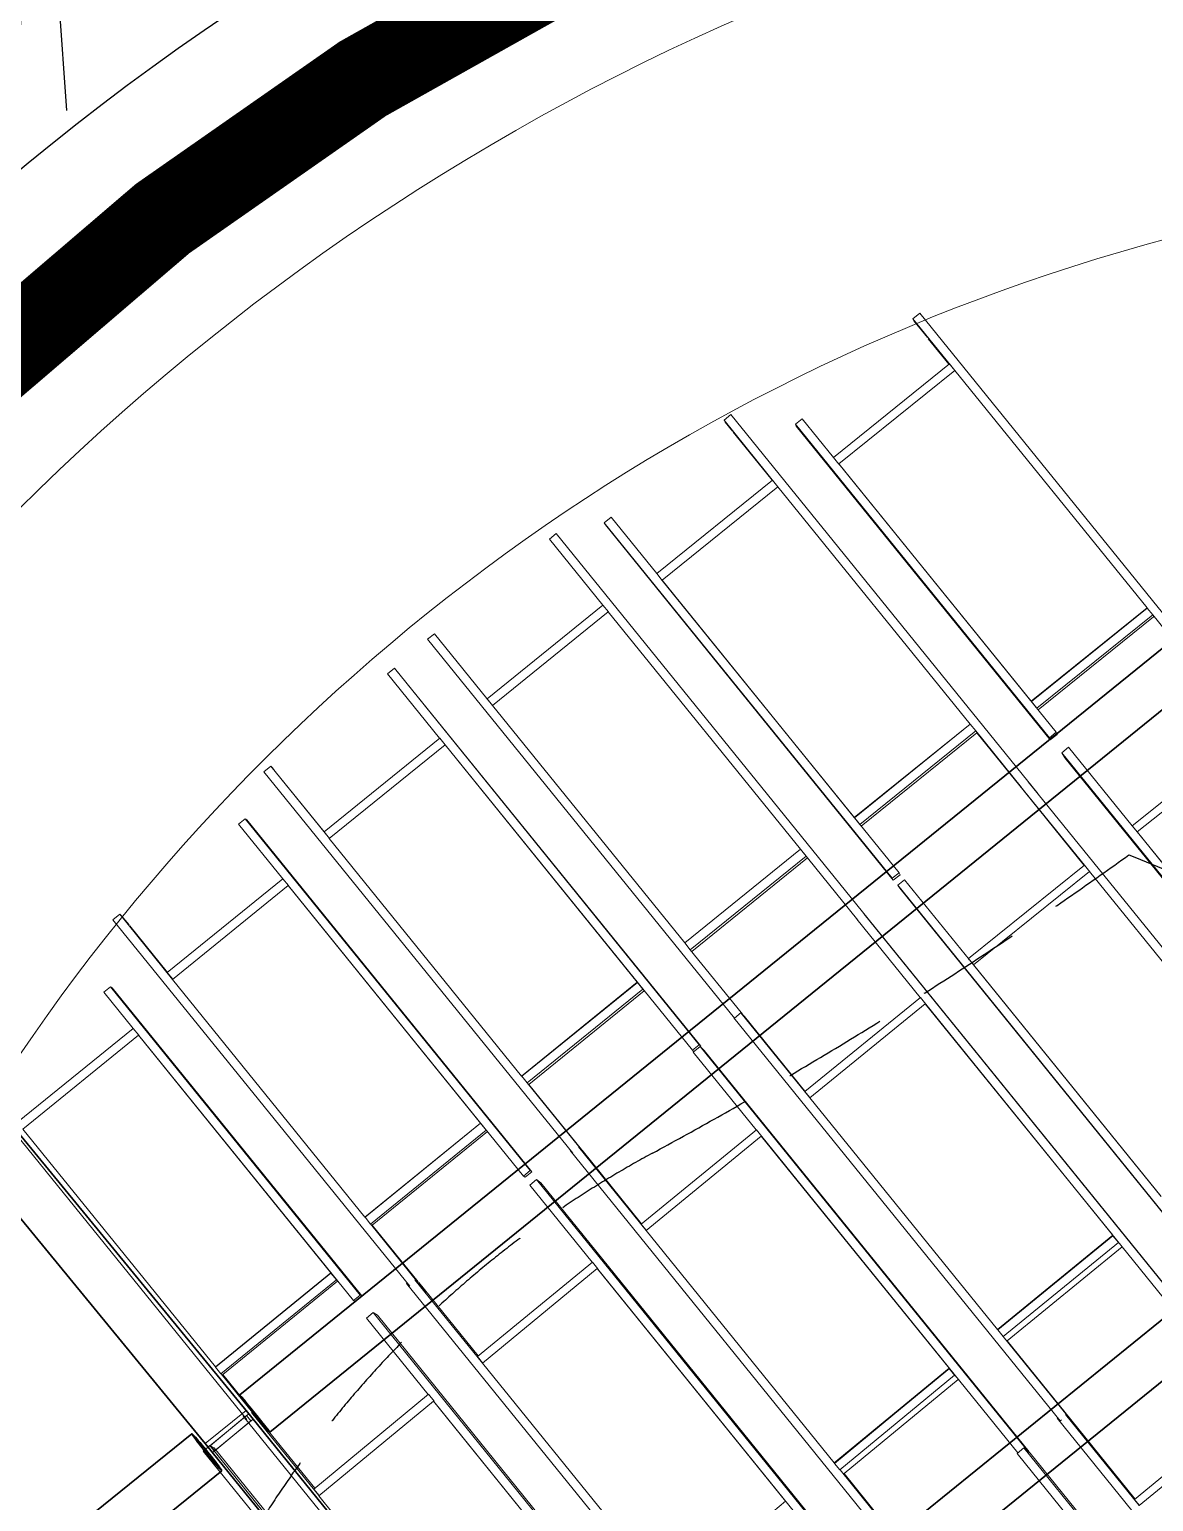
# Model space of a CAD drawing. Header units: millimetres. Extents: x 834681283 to 835686922, y 817551134 to 819407044.
# Drawn here: x 835230313 to 835236728, y 818159068 to 818167470 of the extents above; entities that cross this region are included whole.
import ezdxf
from ezdxf.xclip import XClip

# ---------------------------------------------------------------- set-up
doc = ezdxf.new("R2010")
doc.units = ezdxf.units.MM
doc.header["$LTSCALE"] = 1200
doc.header["$MEASUREMENT"] = 0
doc.header["$XCLIPFRAME"] = 0
for name, pattern in [('P01-MAAN-P-EVA$0$HIDDENX2', [0.75, 0.5, -0.25]), ('P01-MAGP-P-RF$0$P01-MBDR-P-B1$0$FDA(cad v 2007)$0$HIDDENX2', [0.75, 0.5, -0.25]), ('P01-MAGP-P-RF$0$P01_MS_01_N1-FloorPlan-PART2OFUPPERROOFSETTINGOUT$0$BH DASHED2', [3, 2, -1]), ('P01-MAGP-P-RF$0$PHANTOM', [2.5, 1.25, -0.25, 0.25, -0.25, 0.25, -0.25])]:
    doc.linetypes.add(name, pattern=pattern)
doc.layers.get('Defpoints').update_dxf_attribs({"color": 15})
for name, color, linetype, lineweight in [('AR-PLANT_AR_BS_MI_', 9, 'Continuous', 25), ('P01-MAGP-EVA-GREENERY$0$AR-HATCH_AR_', 8, 'Continuous', 13), ('P01-MAGP-EVA-GREENERY$0$AR-STAIR_AR_BS_MI_', 7, 'Continuous', 18), ('P01-MAGP-P-RF$0$AR-PLANT_AR_BS_MI_', 4, 'Continuous', 25), ('P01-MAGP-P-RF$0$AR-ROOF_AR_BS_MI_', 3, 'Continuous', 18), ('P01-MAGP-P-RF$0$MMH053__', 253, 'P01-MAGP-P-RF$0$PHANTOM', 40), ('P01-MAGP-P-RF$0$P01_MS_01_N1-FloorPlan-PART2OFUPPERROOFSETTINGOUT$0$S-BEAM', 253, 'Continuous', 35), ('P01-MAGP-P-RF$0$P01_MS_01_N1-FloorPlan-PART2OFUPPERROOFSETTINGOUT$0$S-BEAM-HIDN', 253, 'P01-MAGP-P-RF$0$P01_MS_01_N1-FloorPlan-PART2OFUPPERROOFSETTINGOUT$0$BH DASHED2', 18), ('P01-MAGP-P-RF$0$ROOF MESH HALF TONE$0$A-GLAZ', 253, 'Continuous', 9)]:
    doc.layers.add(name, color=color, linetype=linetype, lineweight=lineweight)
for name, color, linetype in [('P01-MAAN-P-EVA$0$ADA08640', 2, 'Continuous'), ('P01-MAAN-P-EVA$0$HATCH', 9, 'Continuous'), ('P01-MAGP-EVA-GREENERY$0$AR-LANDS_AR_MI_', 9, 'Continuous')]:
    doc.layers.add(name, color=color, linetype=linetype)

# ---------------------------------------------------------------- blocks, each defined once
blk = doc.blocks.new('P01-MAGP-P-RF$0$ROOF MESH HALF TONE')
at = {"layer": 'P01-MAGP-P-RF$0$ROOF MESH HALF TONE$0$A-GLAZ', "lineweight": 5}
for p, q in [((13538.55037423282, 74166.22373484347), (13497.54018735858, 74137.65263391795)), ((13497.54018735858, 74137.65263391795), (13715.27791282433, 73826.6565582359)), ((13497.54018735858, 74137.65263391795), (13501.20034922199, 74125.74843770212)), ((13501.20034922199, 74125.74843770212), (13571.80794996297, 74024.89918570961)), ((13538.55037423282, 74166.22373484347), (14955.98295404089, 72141.6964329196)), ((13576.55715871618, 74018.1158628762), (13684.16292142392, 73864.4219182403)), ((12989.79281910629, 73380.33248820643), (13686.87483681148, 73866.31256642616)), ((13714.85069147742, 73826.35871514381), (13686.87483681148, 73866.31256642616)), ((13018.46902091631, 73340.86689332896), (13715.54714651856, 73826.84425811692)), ((13715.54714651856, 73826.84425811692), (14715.62632024743, 72398.42528416212)), ((12422.65449083647, 73664.44929251263), (12381.66653000576, 73635.82150680466)), ((12381.66653000576, 73635.82150680466), (12661.96060986878, 73235.51798952724)), ((12381.66653000576, 73635.82150680466), (12387.29421770321, 73624.54452519062)), ((12387.29421770321, 73624.54452519062), (12425.02994327683, 73570.65204311779)), ((12422.65449083647, 73664.44929251263), (14018.39393622656, 71385.48530954102)), ((12827.33048580035, 73613.24088767974), (12786.32030045395, 73584.66978457225)), ((12827.33048580036, 73613.24088767974), (12990.22184506916, 73380.63158941072)), ((12429.17504816935, 73564.73218898186), (12632.48704015745, 73274.37105992308)), ((12786.32030045395, 73584.66978457225), (14107.77194366196, 71697.63329102937)), ((12786.32030045395, 73584.66978457225), (12790.27093206526, 73572.3507527369)), ((14111.72257527328, 71685.31425919401), (12790.27093206526, 73572.3507527369)), ((12989.79281910629, 73380.33248820643), (13018.36408384293, 73339.52829917034)), ((11937.18537310188, 72788.70786191919), (12633.96801330768, 73275.40550898365)), ((12661.91826299856, 73235.48841054391), (12633.96801330768, 73275.40550898365)), ((14018.37555881783, 71912.99767325544), (13018.46902091631, 73340.86689332896)), ((13018.46902091631, 73340.86689332896), (13018.79519831655, 73339.8287532728)), ((13018.79519831655, 73339.8287532728), (13019.00201792324, 73339.5334143193)), ((13019.03036793822, 73339.49294142585), (14148.78212900836, 71726.20439413686)), ((11965.30859983074, 72748.9115866925), (12662.09118830901, 73235.60919762566)), ((12662.091188309, 73235.60919762566), (13661.8589532169, 71807.78541715619)), ((11699.76835706182, 73127.86277184522), (11658.78039623428, 73099.23498613274)), ((11699.76835706182, 73127.86277184522), (11937.22767198485, 72788.73740738377)), ((11380.8169424909, 73057.06156519671), (11339.8590629647, 73028.38313994934)), ((11339.8590629647, 73028.38313994934), (11618.00397727525, 72631.15113910819)), ((11380.8169424909, 73057.06156519671), (13003.54750215284, 70739.56275836653)), ((11658.78039623428, 73099.23498613275), (13156.41626283635, 70960.39992187517)), ((11658.78039623428, 73099.23498613274), (11664.43676886318, 73087.91703818594)), ((13162.07263546525, 70949.08197392838), (11664.43676886318, 73087.91703818594)), ((11937.18537310188, 72788.70786191919), (11965.74980545921, 72747.91361961748)), ((12965.05107100852, 71321.13845420601), (11965.30859983074, 72748.9115866925)), ((11965.30859983074, 72748.9115866925), (11965.79220242393, 72747.94323255289)), ((11965.79220196007, 72747.94323326745), (13197.40422366389, 70989.02770758765)), ((10921.87403638011, 72143.91829917836), (11618.24678068728, 72631.32108122537)), ((11646.81427231019, 72590.52247490708), (11618.24678068728, 72631.32108122537)), ((10647.39182927992, 72535.40693593274), (10606.43394976045, 72506.72851067576)), ((10647.39182927992, 72535.40693593274), (10949.59421544226, 72103.8171059481)), ((10949.59582756749, 72103.8171059481), (11645.96668486107, 72591.21856724314)), ((11645.96668486107, 72591.21856724314), (12645.73804842504, 71163.39746141201)), ((10606.43394976045, 72506.72851067576), (12202.46750781853, 70227.35586666872)), ((10406.22087384777, 72354.08539741718), (10365.29206838131, 72325.37067837821)), ((10414.36653791452, 72345.1255341475), (10406.22087384777, 72354.08539741718)), ((10406.22087384777, 72354.08539741718), (11991.99304651752, 70089.26451518209)), ((12000.13871058427, 70080.30465191243), (10414.36653791452, 72345.1255341475)), ((14715.62632024743, 72398.42528416212), (14018.37555881783, 71912.99767325544)), ((14018.70174139838, 71911.9595368058), (14715.95249764768, 72397.38714410597)), ((14019.12897298327, 71912.25707954408), (14716.38370424239, 72397.68745425537)), ((14047.70023771991, 71871.45289050798), (14744.95496897902, 72356.88326521925)), ((14748.33115030187, 72344.47270298362), (14054.22398807891, 71861.23367319717)), ((14715.95249764768, 72397.38714410597), (14715.62632024743, 72398.42528416212)), ((14744.95496897902, 72356.88326521925), (14716.38370424239, 72397.68745425536)), ((14744.521687189, 72356.58161342365), (14995.68044167191, 71997.85008515818)), ((10365.29206838132, 72325.37067837821), (10636.00662171818, 71938.7325571593)), ((10921.87403638011, 72143.91829917836), (10949.83565690582, 72103.98496646198)), ((10927.24069881128, 72135.82740647743), (10922.9581230207, 72142.28390744979)), ((11949.54786088184, 70675.73728986383), (10949.59582756749, 72103.8171059481)), ((9940.492739812655, 71451.12776696114), (10636.4729288907, 71939.05947171403)), ((10665.0507753306, 71898.24609297799), (10636.4729288907, 71939.05947171403)), ((9663.350189500745, 71845.92810786676), (9622.421384091293, 71817.2133887464)), ((9671.181385928945, 71837.41735080634), (9663.350189500747, 71845.92810786676)), ((9663.350189500745, 71845.92810786676), (9968.033209026224, 71410.81577812498)), ((9967.92561019168, 71410.74034367499), (10663.8989182875, 71898.66722436903)), ((10664.58364220207, 71897.91848205224), (10663.8989182875, 71898.66722436903)), ((10663.8989182875, 71898.66722436903), (11663.92532108947, 70470.41623164335)), ((10664.80986147595, 71897.59539268022), (10664.58364220207, 71897.91848205224)), ((10664.83820767554, 71897.55490309928), (11951.06424105106, 70060.54979614314)), ((14018.70173621807, 71911.95953319926), (14018.37555881783, 71912.99767325544)), ((14019.12897298328, 71912.25707954408), (14047.70023771991, 71871.45289050798)), ((9622.421384091293, 71817.2133887464), (11228.92618552185, 69522.99283132752)), ((9671.181385928945, 71837.41735080634), (9683.389087732758, 71819.98375184528)), ((9687.15023260343, 71814.61252863199), (9941.286901724003, 71451.68453104916)), ((13661.8589532169, 71807.78541715619), (12965.05107100852, 71321.13845420601)), ((12965.53467360171, 71320.1701000664), (13662.34255581009, 71806.81706301657)), ((12965.57701952754, 71320.19967527696), (13662.38495362431, 71806.84667446573)), ((12994.14145188487, 71279.40543297524), (13690.94938598164, 71766.05243216401)), ((13662.34255581009, 71806.81706301657), (13661.8589532169, 71807.78541715619)), ((13690.94938598164, 71766.05243216401), (13662.38495362431, 71806.84667446573)), ((13690.90689017637, 71766.02275331694), (13929.28198331126, 71425.58606532172)), ((13696.54904436551, 71754.72537387209), (13001.26476847011, 71269.14248956378)), ((13696.54937980635, 71754.72463224232), (13941.87968691078, 71404.35481752253)), ((14107.77194366196, 71697.63329102937), (14148.78212900836, 71726.20439413686)), ((14111.72257527327, 71685.31425919401), (14107.77194366196, 71697.63329102937)), ((14152.73276061968, 71713.8853623015), (14111.72257527328, 71685.31425919401)), ((14148.78212900836, 71726.20439413686), (14152.73276061968, 71713.8853623015)), ((14212.51818522643, 71636.53222617472), (14171.35374998664, 71608.19607424275)), ((14171.35374998664, 71608.19607424275), (15865.63614519648, 69188.56687221189)), ((14171.35374998664, 71608.19607424275), (14187.06659652026, 71577.71776569329)), ((14212.51818522643, 71636.53222617472), (14543.05057042194, 71164.49414462638)), ((14542.97381198044, 71164.44128843905), (15242.70535003625, 71646.27938399828)), ((14569.52900557071, 71127.3689276949), (15269.26031193631, 71609.20686371128)), ((9497.529684041032, 71557.2921183013), (9456.626220853173, 71528.55438711289)), ((9456.626220853172, 71528.5543871129), (9687.016105393423, 71199.48330751687)), ((9506.306104590587, 71549.77406036672), (9497.529684041032, 71557.2921183013)), ((9497.529684041032, 71557.2921183013), (10979.66159918277, 69440.32960324688)), ((10988.43801973233, 69432.81154531232), (9506.306104590585, 71549.77406036673)), ((15877.94040423545, 69162.95641678011), (14187.06659652025, 71577.71776569329)), ((9940.492739812655, 71451.12776696114), (9968.49353644237, 71411.13850044442)), ((13923.38303888156, 71432.76768194528), (14255.77478824808, 70958.0757158505)), ((13924.16340735671, 71431.56931906556), (13941.90952399419, 71404.31772175641)), ((13968.78769992743, 71455.09271133925), (15657.50539374383, 69043.41816230341)), ((10968.34444455111, 69982.06023405275), (9967.925610191678, 71410.74034367499)), ((13941.90952399419, 71404.31772175641), (14254.83701711803, 70957.42285376054)), ((14018.39393622656, 71385.48530954102), (14020.39461110134, 71381.4762786581)), ((12965.38465710053, 71320.47048948114), (12965.05107100852, 71321.13845420601)), ((12965.57701952754, 71320.19967527696), (12994.14145188487, 71279.40543297524)), ((8992.039468640352, 70711.67809313364), (9687.689706931043, 71199.95610951494)), ((9716.283149336594, 71159.12056357849), (9687.689706931043, 71199.95610951494)), ((9019.23685267456, 70670.99335325629), (9714.87447707215, 71159.2625159258)), ((9715.607262342079, 71158.64593202074), (9714.87447707215, 71159.2625159258)), ((9714.874477072151, 71159.2625159258), (10715.33710165323, 69730.27913575985)), ((9715.946867570638, 71158.16086619669), (9715.607262342079, 71158.64593202074)), ((9715.975218076555, 71158.12035230815), (10938.75813599491, 69411.59187205849)), ((12645.73804842504, 71163.397461412), (11949.54786088184, 70675.73728986383)), ((11949.90991451684, 70674.70123010196), (12646.10198892169, 71162.36272333967)), ((11950.15266569909, 70674.87123651232), (12646.34285324229, 71162.5314080605)), ((11978.47740613975, 70633.90262378367), (12674.6694805446, 71121.56411702138)), ((12681.9673444973, 71111.62950681959), (11985.78882834406, 70623.97751072707)), ((12645.736436008, 71163.397461412), (12944.9695146447, 70736.04844861648)), ((12674.6694805446, 71121.56411702138), (12646.10198892169, 71162.36272333967)), ((12647.3908903463, 71160.60813688464), (12652.48293798113, 71153.67631290041)), ((12681.05059106953, 71112.87748677853), (12674.6694805446, 71121.56411702138)), ((14542.97381198044, 71164.44128843905), (14570.79644859751, 71124.70644592309)), ((15543.25753080745, 69736.77313258161), (14569.52900557071, 71127.3689276949)), ((14569.52900557071, 71127.3689276949), (14570.87365179215, 71124.75959914397)), ((14570.91463172339, 71124.70107553544), (15906.80058043627, 69216.90302414387)), ((8744.948566670195, 71063.09769897792), (8704.045104453133, 71034.35996640309)), ((8704.045104453133, 71034.35996640309), (10247.72313478074, 68830.03904110061)), ((8753.270400169704, 71056.2288570981), (8744.948566670197, 71063.09769897792)), ((8744.948566670195, 71063.09769897792), (9019.438643971092, 70671.1349908905)), ((8753.2704001697, 71056.2288570981), (8793.407259663334, 70998.91475563424)), ((8797.857750842248, 70992.55960213667), (8993.72805625563, 70712.86331548517)), ((13156.41626283635, 70960.39992187517), (13197.40422366389, 70989.02770758765)), ((13162.07263546525, 70949.08197392838), (13156.41626283635, 70960.39992187517)), ((13203.06059629279, 70977.70975964086), (13162.07263546525, 70949.08197392838)), ((13225.88685270815, 70947.09674595826), (13184.87424051741, 70918.4993878732)), ((13184.87424051741, 70918.4993878732), (14880.9446436923, 68496.19530867226)), ((13185.64597364197, 70917.313233452), (13203.16865030869, 70890.38086559331)), ((13197.40422366389, 70989.02770758765), (13203.06059629279, 70977.70975964086)), ((13225.88685270815, 70947.09674595826), (13586.03284767954, 70432.74126219175)), ((13558.57612897519, 70472.696544722), (14256.12990288904, 70958.32294129737)), ((13584.48243264835, 70435.12617246603), (14282.03135936684, 70920.74919449723)), ((14283.96392569164, 70918.571837184), (14256.12990288904, 70958.32294129737)), ((14282.03135936684, 70920.74919449723), (15255.87843255932, 69529.98849502018)), ((14867.91629644308, 68512.8115108525), (13203.16865030869, 70890.38086559331)), ((12981.80452464122, 70767.23007282175), (14671.43895805069, 68353.96784344559)), ((8992.039468640352, 70711.67809313364), (9020.102076494744, 70671.60065524137)), ((10020.30629893256, 69241.499453159), (9019.23685267456, 70670.99335325629)), ((11950.15266569909, 70674.87123651232), (11949.54786088184, 70675.73728986383)), ((11949.90991451684, 70674.70123010196), (11978.47740613975, 70633.90262378367)), ((12938.99320047291, 70741.20712929832), (13268.88909727045, 70270.02514364169)), ((13003.54750215284, 70739.56275836653), (13010.4660426814, 70729.65602117882)), ((14692.10234206196, 68327.81377021801), (13010.49177752967, 70729.61571013046)), ((8663.682104786443, 70653.8437689585), (8622.798305651015, 70625.09621773938)), ((8622.798305651015, 70625.09621773938), (8775.136669691525, 70407.48523795753)), ((8672.760435523005, 70647.95774943063), (8663.682104786443, 70653.8437689585)), ((8663.682104786441, 70653.8437689585), (9961.887839103772, 68799.39414569704)), ((9970.96616984033, 68793.50812616918), (8672.760435523001, 70647.95774943063)), ((11978.72013746118, 70634.07264973343), (12243.425387338, 70256.03429192571)), ((11663.92532108947, 70470.41623164335), (10968.34444455111, 69982.06023405275)), ((10968.56216659079, 69980.9837347135), (11664.14992308814, 70469.34456261118)), ((10969.02916846568, 69981.31149173598), (11664.61004258084, 70469.66748762528)), ((10997.14001303069, 69940.17035597748), (11692.72776952804, 70428.53118387515)), ((11699.92028523599, 70419.2369300077), (11005.5920205961, 69931.7603708173)), ((11664.35257416174, 70469.94903245785), (11663.92532108947, 70470.41623164335)), ((11692.72776952804, 70428.53118387515), (11664.14992308814, 70469.34456261118)), ((13558.57612897519, 70472.696544722), (13584.7518519902, 70435.31373814058)), ((13562.91455915694, 70465.84245516053), (13559.12945642173, 70471.82236772329)), ((14559.01478829719, 69043.31266284834), (13584.48243264835, 70435.12617246603)), ((13586.06047275049, 70432.70180624445), (14560.59282839933, 69040.88829662677)), ((8080.617408232674, 69919.68336264984), (8776.037620518553, 70408.11802890716)), ((8107.58911769006, 69878.66264452555), (8802.993209190809, 70367.08598820385)), ((8804.650535024417, 70367.25500379562), (8776.037620518553, 70408.11802890715)), ((8803.745222492396, 70366.61879285013), (8802.99320919081, 70367.08598820385)), ((8802.993209190809, 70367.08598820385), (9804.0193438201, 68937.14889182034)), ((8804.210415721462, 70365.95427767695), (8803.745222492396, 70366.61879285013)), ((8804.238765573255, 70365.91372943822), (9921.004039968344, 68770.64659447792)), ((12202.46750781853, 70227.35586666872), (12243.425387338, 70256.03429192571)), ((12241.83251099901, 70254.9189708796), (12599.78739694861, 69743.75183498487)), ((12260.46216691617, 70231.66916266485), (12241.96561137395, 70255.01216684577)), ((12243.425387338, 70256.03429192571), (12250.39951553833, 70246.04734148111)), ((12574.2128412269, 69781.73826852301), (13269.59236768565, 70270.51947133809)), ((13297.46913645137, 70230.70732260172), (13269.59236768565, 70270.51947133809)), ((12199.3980941714, 70228.35730104055), (13897.00890493416, 67804.13321565204)), ((12260.46216691617, 70231.66916266485), (12575.0989872463, 69782.36113920118)), ((12599.65250351355, 69743.65701859623), (13295.01313886781, 70232.42494288292)), ((13295.01313886781, 70232.42494288292), (14269.94250584892, 68839.95792686837)), ((13296.76456105552, 70230.2113366642), (13295.52424167766, 70231.77896479367)), ((13297.10939558468, 70229.71881820688), (13296.76456105552, 70230.2113366642)), ((13297.13702527139, 70229.67934081308), (14627.5462472519, 68329.48941716159)), ((7858.66979723523, 70147.55424753921), (9267.299366694082, 68136.31592421563)), ((11951.06424105106, 70060.54979614314), (11991.99304651752, 70089.26451518209)), ((11995.82891081874, 70078.4702355786), (11955.1034963086, 70049.50624238151)), ((11991.99304651752, 70089.26451518209), (12000.13871058427, 70080.30465191243)), ((12017.95353275398, 70054.83800227482), (11995.82891081874, 70078.4702355786)), ((11995.82891081874, 70078.4702355786), (13685.96360761114, 67663.95646090826)), ((12000.13871058427, 70080.30465191243), (11996.38719550448, 70077.67267425614)), ((11958.74788253804, 70052.09813688342), (11951.06424105106, 70060.54979614314)), ((11955.1034963086, 70049.50624238151), (12282.35013332267, 69582.00414667011)), ((13708.08822954638, 67640.32422760449), (12017.95353275398, 70054.83800227482)), ((10969.02916846568, 69981.31149173598), (10968.34444455111, 69982.06023405275)), ((10968.45199224493, 69982.13574153591), (10972.78347215724, 69975.95003312717)), ((10968.56216659079, 69980.9837347135), (10997.14001303069, 69940.17035597748)), ((10997.60783581347, 69940.49880672919), (11287.1316600855, 69527.03505055745)), ((11005.60106458569, 69931.75665419812), (11280.31982910906, 69539.43573706361)), ((9109.450397969653, 68448.20722513065), (8107.58911769006, 69878.66264452557)), ((12574.2128412269, 69781.73826852301), (12600.47353196042, 69744.23411823252)), ((13576.08851224349, 68349.28577920706), (12599.65250351355, 69743.65701859623)), ((10715.33710165324, 69730.27913575985), (10020.30629893256, 69241.499453159)), ((10020.36347040837, 69240.40797015293), (10715.40692460087, 69729.19654988805)), ((10021.03908420249, 69240.88286925394), (10716.06987743714, 69729.66254518375)), ((10048.95691281392, 69199.57242421647), (10744.00036700642, 69688.36100395159)), ((10750.85619362232, 69679.97646350063), (10058.17536235462, 69192.84939585789)), ((10716.06988692316, 69729.66255185478), (10715.33710165324, 69730.27913575985)), ((10744.00036700642, 69688.36100395159), (10715.40692460087, 69729.19654988805)), ((11589.89852773158, 69091.63777450752), (12283.3920133461, 69582.74196419152)), ((12311.33691031024, 69542.83252745267), (12283.3920133461, 69582.74196419152)), ((11217.21067021255, 69539.72354762504), (11214.74755825001, 69537.97177758584)), ((11214.74755825002, 69537.97177758584), (12913.83151648337, 67112.18421357633)), ((11263.1803742651, 69555.93188917334), (11615.28966855585, 69053.22433130154)), ((11282.66230894479, 69536.07293243776), (11592.6107956172, 69093.55849351901)), ((11284.64326628891, 69525.28925005789), (11287.1316600855, 69527.03505055745)), ((11287.1316600855, 69527.03505055745), (11294.9628565137, 69518.52429349703)), ((11614.97044654849, 69052.9982711171), (12308.42285747855, 69544.07337336185)), ((12310.28997686076, 69542.08957143767), (12308.42285747855, 69544.07337336185)), ((12308.42285747855, 69544.07337336185), (13285.29569896433, 68148.52014535872)), ((12310.81502091363, 69541.33949743447), (12310.28997686076, 69542.08957143767)), ((12310.8426727983, 69541.29991808417), (13642.7852316563, 67638.49675006702)), ((10938.75813599491, 69411.59187205849), (10979.66159918277, 69440.32960324688)), ((10947.53455654447, 69404.07381412393), (10938.75813599491, 69411.59187205849)), ((10988.43801973233, 69432.81154531232), (10947.53455654447, 69404.07381412393)), ((10979.66159918277, 69440.32960324688), (10988.43801973233, 69432.81154531232)), ((11012.21536483402, 69386.6468012769), (10971.60912807459, 69357.5741556063)), ((10971.60912807459, 69357.5741556063), (11296.0817062097, 68893.88516791725)), ((11035.27686441751, 69365.8563033579), (11012.21536483402, 69386.6468012769)), ((11012.21536483402, 69386.6468012769), (12700.9527528857, 66973.34909076201)), ((12724.01425246919, 66952.558592843), (11035.27686441751, 69365.8563033579)), ((10021.03908420249, 69240.88286925394), (10020.30629893256, 69241.499453159)), ((10020.36347040837, 69240.40797015293), (10048.95691281392, 69199.57242421647)), ((10049.63478571597, 69200.04913762343), (10332.37472495755, 68796.30590085746)), ((10058.19034512795, 69192.84654290814), (10297.93209348114, 68850.50329374538)), ((11589.89852773158, 69091.63777450752), (11616.29661500565, 69053.93741027132)), ((12594.22197672663, 67654.91775106243), (11614.97044654849, 69052.9982711171)), ((9109.29745025066, 68447.10333959472), (9803.882889197106, 68936.05661659595)), ((9804.0193438201, 68937.14889182034), (9109.450397969653, 68448.20722513065)), ((9110.20241127124, 68447.74002977693), (9804.77133306955, 68936.68167953512)), ((9832.495803702988, 68895.19359148442), (9803.882889197106, 68936.05661659595)), ((9804.77135712169, 68936.68169646662), (9804.0193438201, 68937.14889182034)), ((9137.910364756543, 68406.24031448319), (9832.495803702986, 68895.19359148442)), ((9838.832048722556, 68888.02692502202), (9147.58056774766, 68401.4205870497)), ((10234.04219015571, 68849.57497535787), (10230.74157436668, 68847.21184951965)), ((10230.74157436668, 68847.21184951965), (11931.25655602008, 66420.16744411961)), ((10279.39711325221, 68864.79620258462), (10630.81621361939, 68363.23651584337)), ((10300.221784293, 68847.19903061354), (10609.88682100739, 68405.23244812868)), ((10605.56962847232, 68402.15809138307), (11297.48136332206, 68894.8818909612)), ((10630.33054060671, 68362.89065864784), (11322.16908611595, 68855.56233867357)), ((11325.51659974622, 68854.8434578605), (11297.48136332206, 68894.8818909612)), ((11324.1063877029, 68853.83658051507), (11322.16908611595, 68855.56233867357)), ((11322.16908611595, 68855.56233867357), (12301.7300656707, 67455.71634367456)), ((11324.82235023265, 68852.81343106266), (11324.1063877029, 68853.83658051507)), ((11324.85000724137, 68852.77369877686), (12658.2468483364, 66947.27698472889)), ((14269.94250584892, 68839.95792686837), (13576.08851224349, 68349.28577920706)), ((13577.13613115721, 68346.57520759756), (14271.00897854945, 68837.2606880755)), ((13577.83993443121, 68347.07217298834), (14271.69392119524, 68837.74431581164)), ((14271.18273635324, 68838.39041106535), (14269.94250584892, 68839.95792686837)), ((14298.88574731517, 68797.44853933914), (14271.00897854945, 68837.2606880755)), ((14271.3761030279, 68836.82045244084), (14277.02259858114, 68830.0494831932)), ((9921.004039968344, 68770.64659447792), (9961.887839103772, 68799.39414569704)), ((9930.082370704904, 68764.76057495005), (9921.004039968344, 68770.64659447792)), ((9970.96616984033, 68793.50812616918), (9930.082370704904, 68764.76057495005)), ((9961.887839103772, 68799.39414569704), (9970.96616984033, 68793.50812616918)), ((10329.03100394204, 68793.95668748675), (10332.37472495755, 68796.30590085746)), ((10332.37472495755, 68796.30590085746), (10340.69655845706, 68789.43705897764)), ((13605.01289992293, 68306.76305886118), (14298.88574731517, 68797.44853933914)), ((14318.42936338736, 68770.99326292984), (13626.14053516024, 68281.42795195851)), ((14304.88393186731, 68790.25584384134), (14298.88574731517, 68797.44853933914)), ((10028.96551779002, 68694.51203174678), (9988.458724579234, 68665.37791700356)), ((9988.458724579235, 68665.37791700356), (10310.12355051811, 68205.50227145964)), ((10052.48876684076, 68676.96104738122), (10028.96551779002, 68694.51203174678)), ((10028.96551779002, 68694.51203174678), (11716.39445078666, 66282.03977088862)), ((11739.9176998374, 66264.48878652307), (10052.48876684076, 68676.96104738122)), ((9109.29745025066, 68447.10333959472), (9137.910364756543, 68406.24031448319)), ((9110.20241127124, 68447.74002977693), (9109.450397969653, 68448.20722513065)), ((9138.819621801753, 68406.8803857933), (9383.757537350351, 68057.1585474426)), ((9147.600715101127, 68401.41896648983), (9315.690442733876, 68161.42080849157)), ((10605.56962847232, 68402.15809138307), (10632.15518060116, 68364.19002026529)), ((11613.20303311843, 66960.09491153082), (10630.33054060671, 68362.89065864786)), ((13577.83993443121, 68347.07217298834), (13576.08851224349, 68349.28577920706)), ((13577.13613115721, 68346.57520759756), (13605.01289992293, 68306.76305886118)), ((13605.71800383547, 68307.2616866046), (13937.87002172417, 67832.94159116742)), ((13626.17148630793, 68281.40741555601), (13958.07297767892, 67807.44507727637)), ((9251.472973066358, 68158.91281560155), (9247.340059129887, 68155.94025650455)), ((9247.340059129883, 68155.94025650455), (10949.2115323887, 65728.01330230127)), ((9296.123402972378, 68173.26686364903), (9646.36128074976, 67673.6098700393)), ((9318.370483655253, 68157.53828681292), (9626.996167028923, 67717.24615712144)), ((9621.235373215779, 67713.12870718355), (10311.91732592335, 68206.78434831754)), ((9645.720676642544, 67673.15200686506), (10336.28435153467, 68166.72311052041)), ((10340.0618538057, 68166.58986471083), (10311.91732592335, 68206.78434831754)), ((10338.25007455946, 68165.29097954783), (10336.28435153467, 68166.72311052041)), ((10336.28435153467, 68166.72311052041), (11319.16773981441, 66761.52087443437)), ((10339.17650819571, 68163.9664820207), (10338.25007455946, 68165.29097954783)), ((10339.20412969721, 68163.92654093412), (11675.57735611742, 66253.3492858867)), ((13285.29569896433, 68148.52014535872), (12594.22197672663, 67654.91775106244)), ((12595.04398110925, 67652.18903646055), (13286.1586646345, 68145.82068753356)), ((12596.08909610884, 67652.93394913824), (13287.16278284476, 68146.53631807723)), ((13286.93259150274, 68146.78095792467), (13285.29569896433, 68148.52014535872)), ((13286.1586646345, 68145.82068753356), (13290.98114375298, 68141.08143626984)), ((13314.10356159864, 68105.91125079474), (13286.1586646345, 68145.82068753356)), ((12622.98887807339, 67612.27959972172), (13314.10356159864, 68105.91125079474)), ((13333.16336426491, 68080.82023184304), (12645.79657188829, 67589.86552822874)), ((13318.89815279059, 68101.19940615896), (13314.10356159864, 68105.91125079474)), ((9046.36612360224, 68002.20816798034), (9005.91714265189, 67973.07433763449)), ((9069.642959709192, 67988.20926167798), (9046.366123602242, 68002.20816798034)), ((9046.36612360224, 68002.20816798034), (10732.63028516221, 65590.11176609513)), ((10755.90712126916, 65576.11285979277), (9069.642959709194, 67988.20926167798)), ((9379.572845804916, 68054.2160688329), (9383.75753735035, 68057.1585474426)), ((9383.75753735035, 68057.1585474426), (9392.226056454821, 68052.14342091423)), ((9005.91714265189, 67973.07433763449), (9324.968252153314, 67516.69149395598)), ((13884.37962175797, 67822.16809871404), (13881.37190075181, 67820.0004294739)), ((13881.37190075181, 67820.0004294739), (15609.28778978343, 65353.29423622109)), ((13897.00890493415, 67804.13321565205), (13904.25179076503, 67809.23967850041)), ((13929.50421843146, 67838.36608637303), (14313.1353721467, 67290.70902227575)), ((13934.81355319175, 67830.78668449451), (13937.87002172417, 67832.94159116742)), ((13937.87002172417, 67832.94159116742), (13958.07297767892, 67807.44507727637)), ((13958.05384254365, 67807.44507727635), (14293.03683882806, 67329.2362496278)), ((14289.48428826313, 67326.69273999683), (14980.3109034419, 67821.30192765461)), ((14312.74213230115, 67290.42747545014), (15003.52022210935, 67785.00192053491)), ((9621.235373215779, 67713.12870718355), (9648.057772967553, 67674.8224150467)), ((10632.90015121144, 66264.82024233261), (9645.720676642544, 67673.15200686506)), ((12596.08909610884, 67652.93394913824), (12594.22197672663, 67654.91775106243)), ((12595.04398110925, 67652.18903646055), (12622.98887807339, 67612.27959972172)), ((13679.44769130003, 67664.89575248036), (13639.19917503309, 67635.39743851338)), ((13679.44769130003, 67664.89575248036), (15391.75934915908, 65217.52243682076)), ((13682.05150820509, 67661.17416827979), (13685.96360761114, 67663.95646090826)), ((13685.96360761114, 67663.95646090826), (13708.08822954638, 67640.32422760449)), ((13713.44098904085, 67632.58900600433), (13689.50529337412, 67655.3371505806)), ((12624.03902466731, 67613.02967146723), (12954.55693045341, 67141.14820754474)), ((12645.85103761663, 67589.84405458502), (12975.99801183361, 67118.49217084196)), ((13639.19917503309, 67635.39743851338), (13989.70867866426, 67134.42111090689)), ((15425.7526468999, 65185.21569034475), (13713.44098904085, 67632.58900600433)), ((12301.7300656707, 67455.71634367458), (11613.20303311844, 66960.09491153082)), ((12303.66736725766, 67453.99058551608), (12301.7300656707, 67455.71634367458)), ((14289.48428826313, 67326.69273999683), (14314.16446766018, 67291.44582089465))]:
    blk.add_line(p, q, dxfattribs=at)
blk = doc.blocks.new('P01-MAGP-P-RF')
at = {"layer": 'P01-MAGP-P-RF$0$AR-PLANT_AR_BS_MI_', "lineweight": 13}
blk.add_lwpolyline([(835319975.4285933, 818155651.1053132, 0.520567152926035), (835304582.671299, 818174660.2844), (835238734.6727839, 818170056.9365556, 0.4142135623714282), (835224882.2184259, 818154122.0908312), (835228069.2674862, 818108533.3565245, 0.4142135623739243), (835244004.1132107, 818094680.9021666), (835289068.137734, 818097831.269449, 0.3152987003235073), (835307727.6125411, 818112940.8523319)], format="xyb", close=True, dxfattribs=at)
at = {"layer": 'P01-MAGP-P-RF$0$AR-ROOF_AR_BS_MI_', "linetype": 'P01-MAGP-P-RF$0$P01-MBDR-P-B1$0$FDA(cad v 2007)$0$HIDDENX2'}
blk.add_lwpolyline([(835319139.1353179, 818155890.9251571, 0.5205671529267053), (835304643.3437868, 818173792.4025826), (835238795.3452717, 818169189.054738, 0.4142135623688354), (835225750.1002433, 818154182.763319), (835228937.1493038, 818108594.0290123, 0.4142135623741363), (835243943.4407228, 818095548.7839842), (835289007.4652462, 818098699.1512666, 0.3152987003220428), (835306891.3192657, 818113180.6721758)], format="xyb", close=True, dxfattribs=at)
at = {"layer": 'P01-MAGP-P-RF$0$AR-ROOF_AR_BS_MI_'}
for points in [[(835318600.8316005, 818156045.2919532, 0.5205671529280326), (835304682.3973423, 818173233.76601), (835238834.3988272, 818168630.418166, 0.4142135623724634), (835226308.7368157, 818154221.8168745), (835229495.7858759, 818108633.0825677, 0.4142135623783449), (835243904.3871673, 818096107.4205562), (835288968.4116907, 818099257.7878386, 0.3152987003244816), (835306353.0155482, 818113335.0389719)], [(835316678.3183239, 818156596.6019392, 0.5205671529317327), (835304821.8743259, 818171238.6353952), (835238973.875811, 818166635.2875508, 0.414213562367992), (835228303.8674309, 818154361.2938583), (835231490.9164909, 818108772.5595514, 0.4142135623777134), (835243764.9101837, 818098102.5511712), (835288828.9347069, 818101252.9184537, 0.3152987003244741), (835304430.5022715, 818113886.3489578)]]:
    blk.add_lwpolyline(points, format="xyb", close=True, dxfattribs=at)
at = {"layer": 'P01-MAGP-P-RF$0$P01_MS_01_N1-FloorPlan-PART2OFUPPERROOFSETTINGOUT$0$S-BEAM'}
for p, q in [((835238241.0007685, 818165123.6948512), (835231513.5216784, 818159676.0967731)), ((835231685.3222011, 818159463.9327319), (835238412.8012911, 818164911.5308099)), ((835240114.6129191, 818162809.9659657), (835233379.289322, 818157356.0127757)), ((835233551.0899017, 818157143.8487805), (835240286.4134988, 818162597.8019707)), ((835231557.4792671, 818159577.4037764), (835230091.0797578, 818161364.485403)), ((835229923.898442, 818161095.2917929), (835231332.1293956, 818159379.0994133)), ((835233417.900269, 818157280.2148315), (835231549.4355296, 818159587.6637402)), ((835231590.3328379, 818159537.3655655), (835231582.3265545, 818159547.1227168)), ((835231240.1190113, 818159455.1698058), (835228460.1042259, 818157213.5254358)), ((835233184.7529945, 818157091.4230192), (835231323.472326, 818159390.0000042)), ((835231332.1293956, 818159379.0994133), (835231340.2522271, 818159369.2002264)), ((835228397.8194642, 818156812.6077095), (835231411.4813935, 818159242.6517266))]:
    blk.add_line(p, q, dxfattribs=at)
for centre, major_axis, ratio, start_param, end_param in [((835231599.4219397, 818159570.0147525), (-85.9002613148076, 106.0820206540661), 0.01055496777515132, 0, 3.141592653595559), ((835231599.4219397, 818159570.0147525), (-85.90026131480663, 106.0820206540515), 0.01055496777515225, 3.141592653589758, 6.283185307173762), ((835231599.4219397, 818159570.0147525), (-79.60720187782441, 98.3104440493626), 0.01055496777512411, 0, 3.141592653589762), ((835231599.4219397, 818159570.0147525), (-79.60720187782532, 98.31044404937717), 0.01055496777518909, 3.141592653596095, 6.283185307179647), ((835231325.8002024, 818159348.9107661), (-85.68119104183431, 106.2590396232317), 0.03705225049165079, 0, 3.141592653588114), ((835231325.8002024, 818159348.9107661), (-85.68119104183535, 106.2590396232462), 0.03705225049164755, 3.14159265358976, 6.283185307181206), ((835231325.8002024, 818159348.9107661), (-79.40418070909861, 98.47449459590001), 0.03705225049172022, 1.837419105754634e-12, 3.141592653589849), ((835231325.8002024, 818159348.9107661), (-79.40418070909791, 98.47449459588526), 0.03705225049165792, 3.141592653587981, 6.28318530717955)]:
    blk.add_ellipse(centre, major_axis=major_axis, ratio=ratio, start_param=start_param, end_param=end_param, dxfattribs=at)
at = {"layer": 'P01-MAGP-P-RF$0$P01_MS_01_N1-FloorPlan-PART2OFUPPERROOFSETTINGOUT$0$S-BEAM-HIDN'}
for p, q in [((835231316.2882551, 818159398.8719279), (835231549.4355296, 818159587.6637402)), ((835231564.0465624, 818159569.4003007), (835231332.1293956, 818159379.0994133)), ((835231345.339472, 818159388.2236824), (835231552.5188076, 818159558.2258086)), ((835231358.4156712, 818159347.0646781), (835231590.3328379, 818159537.3655655)), ((835231577.1227615, 818159528.2412964), (835231369.9434259, 818159358.2391703)), ((835231552.5188076, 818159558.2258086), (835231577.1227615, 818159528.2412964)), ((835231564.0465624, 818159569.4003007), (835231557.5106279, 818159577.3655574)), ((835231572.786896, 818159558.7485721), (835231564.0465624, 818159569.4003007)), ((835231323.4416168, 818159390.0379283), (835231316.2882551, 818159398.8719279)), ((835231369.9434259, 818159358.2391703), (835231345.339472, 818159388.2236824)), ((835231349.7918856, 818159357.5743711), (835231358.4156712, 818159347.0646781))]:
    blk.add_line(p, q, dxfattribs=at)
at = {"layer": 'P01-MAGP-P-RF$0$MMH053__', "rotation": 3.998948738169357}
blk.add_blockref('P01-MAGP-P-RF$0$ROOF MESH HALF TONE', (835227060.6708761, 818090920.0691246), dxfattribs=at)
blk = doc.blocks.new('P01-MAAN-P-EVA')
at = {"layer": 'P01-MAAN-P-EVA$0$HATCH', "ltscale": 0.1}
h = blk.add_hatch(dxfattribs=at)
h.set_pattern_fill('_USER', color=240, scale=1000, angle=45, pattern_type=0)
h.set_pattern_definition([(45, (0, 0), (-707.1067811865474, 707.1067811865476), [])])
edge = h.paths.add_edge_path()
edge.add_arc((835196988.9345523, 818165276.9745445), 4500.000000514357, 18.141599978340707, 95.30201113692448, ccw=False)
edge.add_line((835201265.2391587, 818166678.1236862), (835207845.7257276, 818146594.4902254))
edge.add_line((835207845.7257276, 818146594.4902254), (835213873.1115303, 818060376.1242896))
edge.add_line((835213873.1115303, 818060376.1242896), (835249478.7595128, 818062865.2572773))
edge.add_line((835249478.7595128, 818062865.2572773), (835248373.9996351, 818055694.0373124))
edge.add_line((835248373.9996351, 818055694.0373124), (835252894.9996349, 818008746.0373122))
edge.add_line((835252894.9996349, 818008746.0373122), (835250407.9996349, 818006215.0373122))
edge.add_line((835250407.9996349, 818006215.0373122), (835243260.9996346, 818005049.0373126))
edge.add_line((835243260.9996346, 818005049.0373126), (835236208.1431193, 818004470.2020658))
edge.add_line((835236208.1431193, 818004470.2020658), (835241212.9533161, 818020285.1361902))
edge.add_line((835241212.9533161, 818020285.1361902), (835241220.2103381, 818039416.008414))
edge.add_line((835241220.2103381, 818039416.008414), (835229055.7083666, 818038576.0394297))
edge.add_line((835229055.7083666, 818038576.0394297), (835228294.9256233, 818049593.7595501))
edge.add_line((835228294.9256233, 818049593.7595501), (835229458.61106, 818057956.1832129))
edge.add_line((835229458.61106, 818057956.1832129), (835210625.7706214, 818056639.6099429))
edge.add_line((835210625.7706214, 818056639.6099429), (835209478.331739, 818073053.0781873))
edge.add_line((835209478.331739, 818073053.0781873), (835194734, 818069578))
edge.add_line((835194734, 818069578), (835179214, 818138785))
edge.add_line((835179214, 818138785), (835191844, 818148372))
edge.add_line((835191844, 818148372), (835202738.5886738, 818150939.9030486))
edge.add_line((835202738.5886738, 818150939.9030486), (835196573.10963, 818169757.7210938))
at = {"layer": 'P01-MAAN-P-EVA$0$ADA08640', "linetype": 'P01-MAAN-P-EVA$0$HIDDENX2', "const_width": 500}
blk.add_lwpolyline([(835229014.7167639, 818106859.9050701, -0.03063790197056524), (835228787.5222088, 818108583.5974777), (835225600.4878196, 818154172.3330578, -0.4142135623722903), (835238775.633485, 818169328.0427638), (835304623.6115761, 818173931.3678612, -0.3679707541123024), (835319439.2576125, 818163006.2040265, -0.3236595884325233)], format="xyb", dxfattribs=at)
at = {"layer": 'P01-MAAN-P-EVA$0$ADA08640', "linetype": 'P01-MAAN-P-EVA$0$HIDDENX2'}
blk.add_lwpolyline([(835253991.1863979, 818162428.6534554, -0.1868726140070819), (835236587.6836393, 818162759.2639251, -0.03160866136200799), (835233868.5711476, 818161056.5612912, 0.2941507859514215), (835230740.0390496, 818155361.9240912), (835234612.4810843, 818099968.8452034), (835244273.8982468, 818100644.2572689)], format="xyb", dxfattribs=at)
blk = doc.blocks.new('P01-MAGP-EVA-GREENERY')
at = {"layer": 'P01-MAGP-EVA-GREENERY$0$AR-HATCH_AR_'}
h = blk.add_hatch(dxfattribs=at)
h.set_pattern_fill('CROSS', color=256, scale=100.0000000000001, style=0)
h.set_pattern_definition([(359.9999999999999, (0, 1.588186776101813e-22), (635.0000000000008, 635.0000000000005), [317.5000000000001, -952.500000000001]), (90, (158.7499996423721, -158.75), (-635.0000000000005, 635.0000000000008), [317.5000000000001, -952.500000000001])])
edge = h.paths.add_edge_path()
edge.add_line((835228732.9227867, 818167192.0907806), (835230584.7730017, 818165213.2113209))
edge.add_line((835230584.7730017, 818165213.2113205), (835230650.8677946, 818165217.8319058))
edge.add_line((835230650.8677946, 818165217.8319062), (835230438.9353324, 818168242.7951523))
edge.add_line((835230438.9353324, 818168242.7951523), (835230112.8534076, 818168219.9533943))
edge.add_arc((835237018.4813434, 818157508.7529535), 12744.31293045962, 122.8103178346137, 130.5519862058675)
at = {"layer": 'P01-MAGP-EVA-GREENERY$0$AR-LANDS_AR_MI_'}
blk.add_lwpolyline([(835228732.9227867, 818167192.0907806), (835230584.7730017, 818165213.2113205), (835230650.8677946, 818165217.8319062), (835230438.9353324, 818168242.7951523), (835230112.8534073, 818168219.9533939, 0.03379225450736883)], format="xyb", close=True, dxfattribs=at)
at = {"layer": 'P01-MAGP-EVA-GREENERY$0$AR-STAIR_AR_BS_MI_'}
for p, q in [((835230363.6677566, 818165221.1739982), (835228406.05904, 818167313.0662726)), ((835230584.7730017, 818165213.2113205), (835229626.8865181, 818166236.8047076))]:
    blk.add_line(p, q, dxfattribs=at)
for radius, start, end in [(13774.99999610052, 133.1007406484221, 146.3950533913387), (13618.99999610052, 132.4444344627175, 146.3954076322472)]:
    blk.add_arc((835239775.8911557, 818155163.3124621), radius, start, end, dxfattribs=at)
blk = doc.blocks.new('12027_SITE')
at = {"layer": 'Defpoints'}
blk.add_lwpolyline([(835304.582671299, 818174.6602844), (835238.7346727839, 818170.0569365557, 0.4142135623665788), (835224.8822184259, 818154.1220908312), (835228.0692674862, 818108.5333565245, 0.4142135623822082), (835244.0041132107, 818094.6809021666), (835289.0681377341, 818097.831269449, 0.3152987003272162), (835307.727612541, 818112.9408523319), (835319.9754285933, 818155.6511053132, 0.5205671529366895), (835304.582671299, 818174.6602844)], format="xyb", close=True, dxfattribs=at)

msp = doc.modelspace()

# ---------------------------------------------------------------- linework, layer by layer
at = {"layer": 'AR-PLANT_AR_BS_MI_', "lineweight": 13}
msp.add_lwpolyline([(835319975.4285933, 818155651.1053131, 0.520567152926035), (835304582.671299, 818174660.2844), (835238734.6727839, 818170056.9365556, 0.4142135623714282), (835224882.2184259, 818154122.090831), (835228069.2674862, 818108533.3565245, 0.4142135623739243), (835244004.1132107, 818094680.9021666), (835289068.137734, 818097831.269449, 0.3152987003235073), (835307727.612541, 818112940.8523318)], format="xyb", close=True, dxfattribs=at)

# ---------------------------------------------------------------- block references
ref = msp.add_blockref('12027_SITE', (0, 0), dxfattribs=dict(xscale=1000, yscale=1000, zscale=1000))
XClip(ref).set_block_clipping_path([(835171.4179906907, 818003.0079180738), (835381.5676709538, 818241.1415228392)])
ref = msp.add_blockref('P01-MAGP-EVA-GREENERY', (0, 0))
XClip(ref).set_block_clipping_path([(835304579.184374, 818174710.1626656), (835305796.165823, 818174873.3149368), (835307662.0338197, 818174689.8070786), (835310520.3633885, 818174065.1796945), (835313081.8681743, 818173026.565997), (835315581.7919986, 818171259.1109881), (835317651.2761323, 818169000.3924677), (835319046.8494221, 818167007.0337248), (835320133.4085228, 818164236.8954862), (835320669.2049217, 818161588.339545), (835320843.1778568, 818158211.368624), (835320023.4914253, 818155637.3225639), (835307775.6753732, 818112927.0695825), (835307486.5656325, 818111403.7745718), (835306472.3023188, 818108849.5676203), (835303557.4701333, 818104111.4948183), (835299124.0129836, 818101088.6384549), (835297415.7114913, 818099718.8653644), (835294427.9237889, 818098869.5449544), (835299696.7221286, 818083540.2194344), (835299696.7221286, 818003007.9180738), (835381567.6709538, 818003007.9180738), (835381567.6709538, 818241141.5228392), (835171417.9906907, 818241141.5228392), (835171417.9906907, 818003007.9180738), (835299646.7221286, 818003007.9180738), (835299646.7221286, 818083531.8665625), (835294380.6194693, 818098853.3491247), (835289071.6246588, 818097781.3911836), (835244007.6001352, 818094631.0239012), (835243402.3726704, 818094599.0591453), (835242636.0318141, 818094583.6296563), (835241827.5000405, 818094619.5304664), (835240278.7908783, 818094803.1013474), (835238615.9808831, 818095198.6516088), (835236837.1062446, 818095894.4355551), (835235914.818166, 818096333.9795084), (835235308.0351869, 818096662.1879468), (835233986.3356233, 818097536.8864938), (835232722.909551, 818098548.7006296), (835231238.5995908, 818100145.3524557), (835230243.8710234, 818101523.0034088), (835229459.3735335, 818102997.1350085), (835228749.5628562, 818104567.991932), (835228038.0088664, 818107442.8705243), (835228019.3892208, 818108529.8695997), (835224832.3401604, 818154118.6039063), (835224786.1936965, 818154547.7584285), (835224773.2807815, 818155026.8918852), (835224783.5408298, 818155896.2038279), (835224816.9600604, 818156261.0471077), (835224880.3945836, 818156930.3651428), (835224980.8038678, 818157693.5020338), (835225188.0995655, 818158657.4187651), (835225368.2602261, 818159369.90378), (835225838.1759521, 818160711.976452), (835226139.2108691, 818161405.4137219), (835226545.7954304, 818162235.3437661), (835227243.4511546, 818163421.3939792), (835227831.7674248, 818164241.3849411), (835228201.1016024, 818164708.4587804), (835228901.1138991, 818165512.979474), (835229693.714691, 818166280.4427017), (835231339.2155919, 818167719.4297662), (835233198.9440969, 818168772.0604982), (835234724.5905447, 818169505.6878428), (835236291.5872612, 818169941.2428173), (835238731.1858591, 818170106.814821)])
msp.add_blockref('P01-MAGP-P-RF', (0, 0))

# ---------------------------------------------------------------- next in the draw order: block references
msp.add_blockref('P01-MAAN-P-EVA', (2.384185791015625e-07, -2.384185791015625e-07))

doc.saveas('drawing.dxf')
